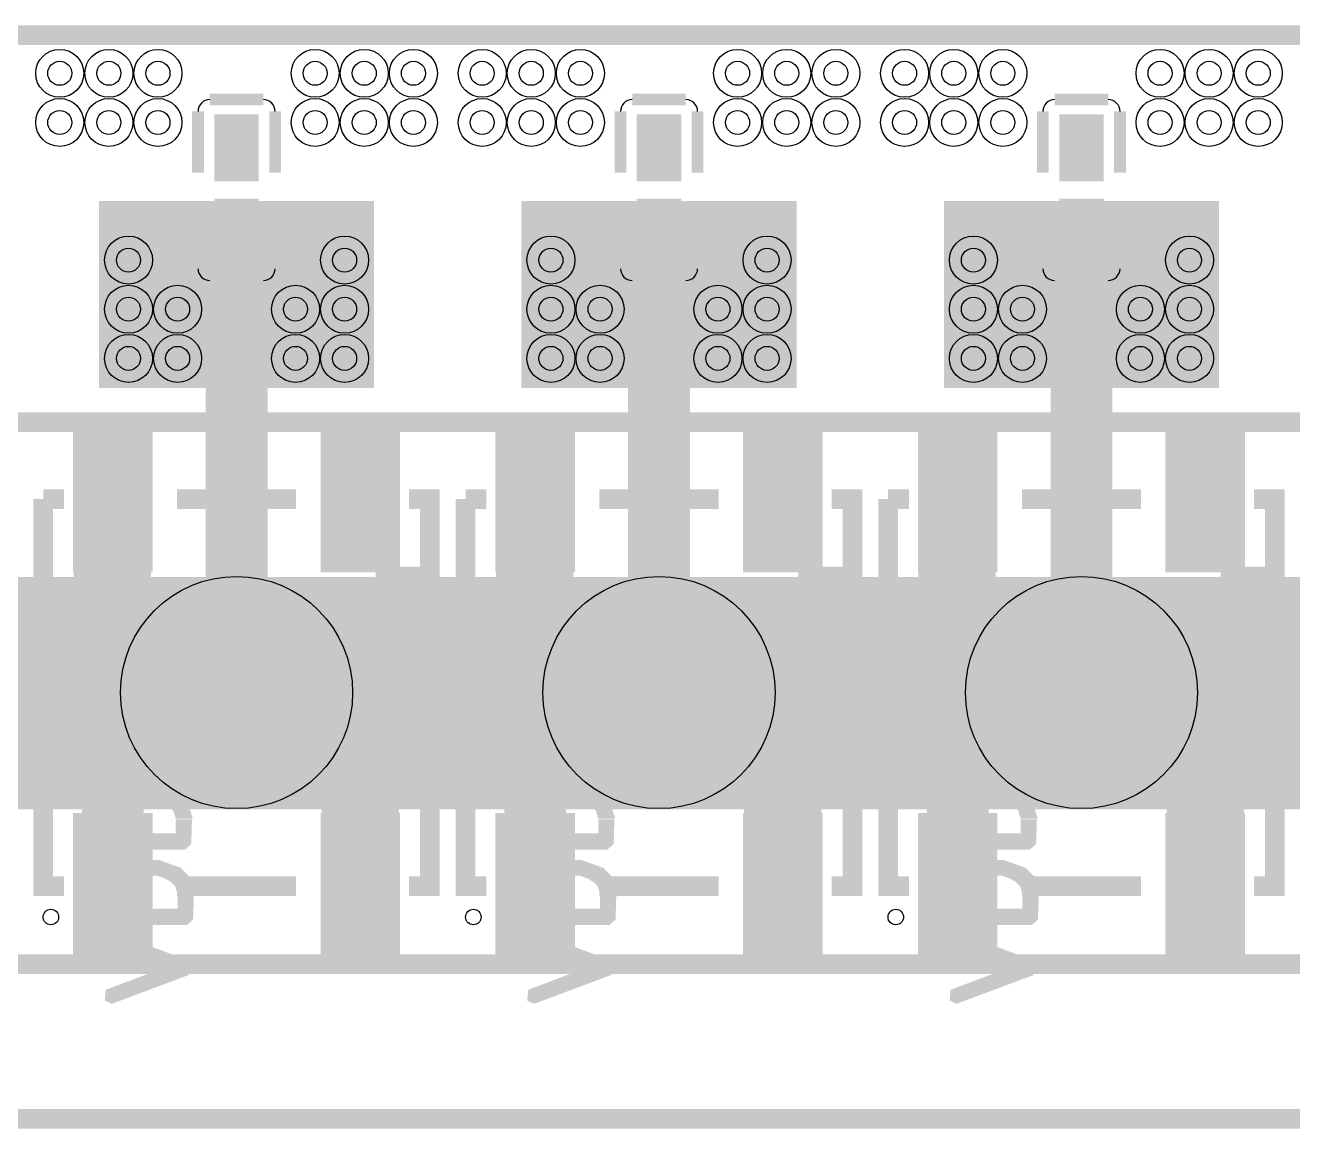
# Model space of a CAD drawing. Header units: millimetres. Extents: x 0 to 195, y -15 to 2.
# Drawn here: x 114.74 to 131.13, y -13.13 to 1.13 of the extents above; entities that cross this region are included whole.
import ezdxf

# ---------------------------------------------------------------- set-up
doc = ezdxf.new("R2010")
doc.units = ezdxf.units.MM
for name, color, linetype, true_color in [('BoardOutLine', 7, 'Continuous', 0xff00ff), ('BottomLayer', 7, 'Continuous', 0x0000ff), ('Document', 7, 'Continuous', 0xffffff), ('Hole', 7, 'Continuous', 0x222222), ('Multi-Layer', 7, 'Continuous', 0xc0c0c0), ('TopLayer', 7, 'Continuous', 0xff0000), ('TopPasteMaskLayer', 7, 'Continuous', 0x808080), ('TopSilkLayer', 7, 'Continuous', 0xffcc00), ('TopSolderMaskLayer', 7, 'Continuous', 0x800080)]:
    doc.layers.add(name, color=color, linetype=linetype, true_color=true_color)

msp = doc.modelspace()

# ---------------------------------------------------------------- hatches: boundary and pattern name
at = {"layer": 'BottomLayer'}
for points in [[(115.69723139446273, -1.1430022860046165), (119.25323850647715, -1.1430022860046165), (119.25323850647715, -3.048006096012159), (119.25323850647715, -3.5560071120141856), (118.2372364744731, -3.5560071120141856), (116.71323342646679, -3.5560071120141856), (115.69723139446273, -3.5560071120141856), (115.69723139446273, -3.048006096012159)], [(121.15824231648457, -1.1430022860046165), (124.71424942849899, -1.1430022860046165), (124.71424942849899, -3.048006096012159), (124.71424942849899, -3.5560071120141856), (123.69824739649493, -3.5560071120141856), (122.17424434848863, -3.5560071120141856), (121.15824231648457, -3.5560071120141856), (121.15824231648457, -3.048006096012159)], [(126.61925323850642, -1.1430022860046165), (130.17526035052083, -1.1430022860046165), (130.17526035052083, -3.048006096012159), (130.17526035052083, -3.5560071120141856), (129.15925831851678, -3.5560071120141856), (127.63525527051047, -3.5560071120141856), (126.61925323850642, -3.5560071120141856), (126.61925323850642, -3.048006096012159)]]:
    msp.add_hatch(color=256, dxfattribs=at).paths.add_polyline_path(points)
at = {"layer": 'Document'}
for points in [[(119.97518415036848, -5.993014986030062), (119.27518415036843, -5.993014986030062), (119.27518415036843, -5.993014986030062), (119.97518415036848, -6.69301498602988)], [(125.43619507239032, -5.993014986030062), (124.73619507239027, -5.993014986030062), (124.73619507239027, -5.993014986030062), (125.43619507239032, -6.69301498602988)], [(130.89720599441216, -5.993014986030062), (130.19720599441212, -5.993014986030062), (130.19720599441212, -5.993014986030062), (130.89720599441216, -6.69301498602988)], [(116.68905257810525, -9.311023622047173), (115.93903987807994, -9.311023622047173), (115.93903987807994, -9.111023622047242), (115.97904495808984, -9.021031242062463), (116.03903987807985, -8.951028702057442), (116.10904241808475, -8.92103124206244), (116.21905003810002, -8.881026162052308), (116.41905003810007, -8.881026162052308), (116.52905765811533, -8.92103124206244), (116.59906019812047, -8.961036322072573), (116.65905511811025, -9.021031242062463), (116.68905257810525, -9.121031242062486), (116.90904241808494, -9.121031242062486), (116.83903987807957, -8.891033782067552), (116.72905765811515, -8.781026162052399), (116.44904749809507, -8.681026162052376), (116.18905257810525, -8.681026162052376), (115.9290576581152, -8.781026162052399), (115.79906019812029, -8.901016002031952), (115.72905765811538, -9.091033782067598), (115.72905765811538, -9.431013462026954), (115.78905257810516, -9.521031242062463), (116.8090424180848, -9.521031242062463), (116.8890525781053, -9.451028702057442), (116.89906019812042, -9.131013462027), (116.68905257810525, -9.131013462027)], [(122.15006350012709, -9.311023622047173), (121.40005080010178, -9.311023622047173), (121.40005080010178, -9.111023622047242), (121.44005588011169, -9.021031242062463), (121.50005080010169, -8.951028702057442), (121.5700533401066, -8.92103124206244), (121.68006096012186, -8.881026162052308), (121.88006096012191, -8.881026162052308), (121.99006858013718, -8.92103124206244), (122.06007112014231, -8.961036322072573), (122.12006604013209, -9.021031242062463), (122.15006350012709, -9.121031242062486), (122.37005334010678, -9.121031242062486), (122.30005080010142, -8.891033782067552), (122.190068580137, -8.781026162052399), (121.91005842011691, -8.681026162052376), (121.65006350012709, -8.681026162052376), (121.39006858013727, -8.781026162052399), (121.26007112014213, -8.901016002031952), (121.19006858013722, -9.091033782067598), (121.19006858013722, -9.431013462026954), (121.250063500127, -9.521031242062463), (122.27005334010664, -9.521031242062463), (122.35006350012713, -9.451028702057442), (122.36007112014227, -9.131013462027), (122.15006350012709, -9.131013462027)], [(127.61107442214893, -9.311023622047173), (126.86106172212362, -9.311023622047173), (126.86106172212362, -9.111023622047242), (126.90106680213353, -9.021031242062463), (126.96106172212353, -8.951028702057442), (127.03106426212844, -8.92103124206244), (127.1410718821437, -8.881026162052308), (127.34107188214375, -8.881026162052308), (127.45107950215902, -8.92103124206244), (127.52108204216415, -8.961036322072573), (127.58107696215393, -9.021031242062463), (127.61107442214893, -9.121031242062486), (127.83106426212862, -9.121031242062486), (127.76106172212326, -8.891033782067552), (127.65107950215884, -8.781026162052399), (127.37106934213875, -8.681026162052376), (127.11107442214893, -8.681026162052376), (126.85107950215911, -8.781026162052399), (126.72108204216397, -8.901016002031952), (126.65107950215906, -9.091033782067598), (126.65107950215906, -9.431013462026954), (126.71107442214884, -9.521031242062463), (127.73106426212848, -9.521031242062463), (127.81107442214898, -9.451028702057442), (127.82108204216411, -9.131013462027), (127.61107442214893, -9.131013462027)], [(116.7131826263651, -10.287020574041094), (115.96316992633979, -10.287020574041094), (115.96316992633979, -10.087020574041162), (116.00317500634992, -9.997028194056384), (116.06316992633992, -9.92702565405125), (116.13317246634506, -9.897028194056361), (116.24318008636033, -9.857023114046228), (116.44318008636037, -9.857023114046228), (116.55318770637541, -9.897028194056361), (116.62319024638032, -9.937033274066607), (116.68318516637032, -9.997028194056384), (116.7131826263651, -10.097028194056406), (116.93317246634501, -10.097028194056406), (116.86316992633988, -9.867030734061473), (116.75318770637546, -9.757023114046206), (116.47317754635515, -9.657023114046183), (116.2131826263651, -9.657023114046183), (115.9531877063755, -9.757023114046206), (115.82319024638059, -9.877012954025872), (115.75318770637546, -10.067030734061404), (115.75318770637546, -10.407010414020874), (115.81318262636523, -10.497028194056384), (116.8331724663451, -10.497028194056384), (116.91318262636514, -10.42702565405125), (116.9231902463805, -10.107010414020806), (116.7131826263651, -10.107010414020806)], [(122.17419354838694, -10.287020574041094), (121.42418084836163, -10.287020574041094), (121.42418084836163, -10.087020574041162), (121.46418592837176, -9.997028194056384), (121.52418084836177, -9.92702565405125), (121.5941833883669, -9.897028194056361), (121.70419100838217, -9.857023114046228), (121.90419100838221, -9.857023114046228), (122.01419862839725, -9.897028194056361), (122.08420116840239, -9.937033274066607), (122.14419608839216, -9.997028194056384), (122.17419354838694, -10.097028194056406), (122.39418338836686, -10.097028194056406), (122.32418084836172, -9.867030734061473), (122.2141986283973, -9.757023114046206), (121.93418846837699, -9.657023114046183), (121.67419354838694, -9.657023114046183), (121.41419862839734, -9.757023114046206), (121.28420116840243, -9.877012954025872), (121.2141986283973, -10.067030734061404), (121.2141986283973, -10.407010414020874), (121.27419354838707, -10.497028194056384), (122.29418338836695, -10.497028194056384), (122.37419354838698, -10.42702565405125), (122.38420116840234, -10.107010414020806), (122.17419354838694, -10.107010414020806)], [(127.63520447040878, -10.287020574041094), (126.88519177038347, -10.287020574041094), (126.88519177038347, -10.087020574041162), (126.9251968503936, -9.997028194056384), (126.98519177038361, -9.92702565405125), (127.05519431038874, -9.897028194056361), (127.16520193040401, -9.857023114046228), (127.36520193040406, -9.857023114046228), (127.4752095504191, -9.897028194056361), (127.54521209042423, -9.937033274066607), (127.605207010414, -9.997028194056384), (127.63520447040878, -10.097028194056406), (127.8551943103887, -10.097028194056406), (127.78519177038356, -9.867030734061473), (127.67520955041914, -9.757023114046206), (127.39519939039883, -9.657023114046183), (127.13520447040878, -9.657023114046183), (126.87520955041919, -9.757023114046206), (126.74521209042427, -9.877012954025872), (126.67520955041914, -10.067030734061404), (126.67520955041914, -10.407010414020874), (126.73520447040914, -10.497028194056384), (127.75519431038879, -10.497028194056384), (127.83520447040883, -10.42702565405125), (127.84521209042418, -10.107010414020806), (127.63520447040878, -10.107010414020806)], [(116.52217424434843, -11.054000508001081), (115.79217678435361, -10.773990347980657), (115.75217170434348, -10.703987807975636), (115.77218694437397, -10.624003048006102), (115.86217932435875, -10.583997967995856), (116.85217170434339, -10.954000508001059), (116.91219202438401, -11.043992887985723), (116.85217170434339, -11.143992887985746), (115.86217932435875, -11.513995427990835), (115.77218694437397, -11.473990347980703), (115.78216916433826, -11.333985267970547)], [(121.98318516637028, -11.054000508001081), (121.25318770637546, -10.773990347980657), (121.21318262636532, -10.703987807975636), (121.23319786639581, -10.624003048006102), (121.32319024638059, -10.583997967995856), (122.31318262636523, -10.954000508001059), (122.37320294640585, -11.043992887985723), (122.31318262636523, -11.143992887985746), (121.32319024638059, -11.513995427990835), (121.23319786639581, -11.473990347980703), (121.2431800863601, -11.333985267970547)], [(127.44419608839235, -11.054000508001081), (126.7141986283973, -10.773990347980657), (126.67419354838717, -10.703987807975636), (126.69420878841765, -10.624003048006102), (126.78420116840243, -10.583997967995856), (127.77419354838707, -10.954000508001059), (127.8342138684277, -11.043992887985723), (127.77419354838707, -11.143992887985746), (126.78420116840243, -11.513995427990835), (126.69420878841765, -11.473990347980703), (126.70419100838194, -11.333985267970547)]]:
    msp.add_hatch(color=256, dxfattribs=at).paths.add_polyline_path(points)
at = {"layer": 'TopLayer'}
for points in [[(117.20523241046476, -0.8499872999746003), (117.74523749047512, -0.8499872999746003), (117.74523749047512, -0.05989331978662449), (117.20523241046476, -0.05989331978662449)], [(122.6662433324866, -0.8499872999746003), (123.20624841249696, -0.8499872999746003), (123.20624841249696, -0.05989331978662449), (122.6662433324866, -0.05989331978662449)], [(128.12725425450844, -0.8499872999746003), (128.6672593345188, -0.8499872999746003), (128.6672593345188, -0.05989331978662449), (128.12725425450844, -0.05989331978662449)], [(115.69723139446273, -1.1430022860046165), (119.25323850647715, -1.1430022860046165), (119.25323850647715, -3.048006096012159), (119.25323850647715, -3.5560071120141856), (118.2372364744731, -3.5560071120141856), (116.71323342646679, -3.5560071120141856), (115.69723139446273, -3.5560071120141856), (115.69723139446273, -3.048006096012159)], [(121.15824231648457, -1.1430022860046165), (124.71424942849899, -1.1430022860046165), (124.71424942849899, -3.048006096012159), (124.71424942849899, -3.5560071120141856), (123.69824739649493, -3.5560071120141856), (122.17424434848863, -3.5560071120141856), (121.15824231648457, -3.5560071120141856), (121.15824231648457, -3.048006096012159)], [(126.61925323850642, -1.1430022860046165), (130.17526035052083, -1.1430022860046165), (130.17526035052083, -3.048006096012159), (130.17526035052083, -3.5560071120141856), (129.15925831851678, -3.5560071120141856), (127.63525527051047, -3.5560071120141856), (126.61925323850642, -3.5560071120141856), (126.61925323850642, -3.048006096012159)], [(117.20523241046476, -1.1500127000253997), (117.74523749047512, -1.1500127000253997), (117.74523749047512, -1.9401066802133755), (117.20523241046476, -1.9401066802133755)], [(122.6662433324866, -1.1500127000253997), (123.20624841249696, -1.1500127000253997), (123.20624841249696, -1.9401066802133755), (122.6662433324866, -1.9401066802133755)], [(128.12725425450844, -1.1500127000253997), (128.6672593345188, -1.1500127000253997), (128.6672593345188, -1.9401066802133755), (128.12725425450844, -1.9401066802133755)], [(116.37531115062234, -4.093014986029971), (116.37531115062234, -5.893014986030039), (115.37531115062234, -5.893014986030039), (115.37531115062234, -4.093014986029971)], [(119.57505715011439, -4.093014986029971), (119.57505715011439, -5.893014986030039), (118.57505715011439, -5.893014986030039), (118.57505715011439, -4.093014986029971)], [(121.83632207264418, -4.093014986029971), (121.83632207264418, -5.893014986030039), (120.83632207264418, -5.893014986030039), (120.83632207264418, -4.093014986029971)], [(125.03606807213623, -4.093014986029971), (125.03606807213623, -5.893014986030039), (124.03606807213623, -5.893014986030039), (124.03606807213623, -4.093014986029971)], [(127.29733299466602, -4.093014986029971), (127.29733299466602, -5.893014986030039), (126.29733299466602, -5.893014986030039), (126.29733299466602, -4.093014986029971)], [(130.49707899415807, -4.093014986029971), (130.49707899415807, -5.893014986030039), (129.49707899415807, -5.893014986030039), (129.49707899415807, -4.093014986029971)], [(116.37531115062234, -9.09301498602997), (116.37531115062234, -10.893014986029925), (115.37531115062234, -10.893014986029925), (115.37531115062234, -9.09301498602997)], [(119.57505715011439, -9.09301498602997), (119.57505715011439, -10.893014986029925), (118.57505715011439, -10.893014986029925), (118.57505715011439, -9.09301498602997)], [(121.83632207264418, -9.09301498602997), (121.83632207264418, -10.893014986029925), (120.83632207264418, -10.893014986029925), (120.83632207264418, -9.09301498602997)], [(125.03606807213623, -9.09301498602997), (125.03606807213623, -10.893014986029925), (124.03606807213623, -10.893014986029925), (124.03606807213623, -9.09301498602997)], [(127.29733299466602, -9.09301498602997), (127.29733299466602, -10.893014986029925), (126.29733299466602, -10.893014986029925), (126.29733299466602, -9.09301498602997)], [(130.49707899415807, -9.09301498602997), (130.49707899415807, -10.893014986029925), (129.49707899415807, -10.893014986029925), (129.49707899415807, -9.09301498602997)]]:
    msp.add_hatch(color=256, dxfattribs=at).paths.add_polyline_path(points)
at = {"layer": 'TopPasteMaskLayer'}
for points in [[(117.70025400050804, -0.8199644399288673), (117.25024130048268, -0.8199644399288673), (117.20025400050804, -0.7499872999745776), (117.20025400050804, -0.26997713995422146), (117.25024130048268, -0.2199644399288445), (117.70025400050804, -0.2199644399288445), (117.75024130048268, -0.26997713995422146), (117.75024130048268, -0.7499872999745776)], [(123.16126492252988, -0.8199644399288673), (122.71125222250453, -0.8199644399288673), (122.66126492252988, -0.7499872999745776), (122.66126492252988, -0.26997713995422146), (122.71125222250453, -0.2199644399288445), (123.16126492252988, -0.2199644399288445), (123.21125222250453, -0.26997713995422146), (123.21125222250453, -0.7499872999745776)], [(128.62227584455172, -0.8199644399288673), (128.17226314452637, -0.8199644399288673), (128.12227584455172, -0.7499872999745776), (128.12227584455172, -0.26997713995422146), (128.17226314452637, -0.2199644399288445), (128.62227584455172, -0.2199644399288445), (128.67226314452637, -0.26997713995422146), (128.67226314452637, -0.7499872999745776)], [(117.70025400050804, -1.7799847599694658), (117.25024130048268, -1.7799847599694658), (117.20025400050804, -1.7299720599440889), (117.20025400050804, -1.2499872999746913), (117.25024130048268, -1.179984759969443), (117.70025400050804, -1.179984759969443), (117.75024130048268, -1.2499872999746913), (117.75024130048268, -1.7299720599440889)], [(123.16126492252988, -1.7799847599694658), (122.71125222250453, -1.7799847599694658), (122.66126492252988, -1.7299720599440889), (122.66126492252988, -1.2499872999746913), (122.71125222250453, -1.179984759969443), (123.16126492252988, -1.179984759969443), (123.21125222250453, -1.2499872999746913), (123.21125222250453, -1.7299720599440889)], [(128.62227584455172, -1.7799847599694658), (128.17226314452637, -1.7799847599694658), (128.12227584455172, -1.7299720599440889), (128.12227584455172, -1.2499872999746913), (128.17226314452637, -1.179984759969443), (128.62227584455172, -1.179984759969443), (128.67226314452637, -1.2499872999746913), (128.67226314452637, -1.7299720599440889)], [(116.37531115062234, -4.093014986029971), (116.37531115062234, -5.893014986030039), (115.37531115062234, -5.893014986030039), (115.37531115062234, -4.093014986029971)], [(119.57505715011439, -4.093014986029971), (119.57505715011439, -5.893014986030039), (118.57505715011439, -5.893014986030039), (118.57505715011439, -4.093014986029971)], [(121.83632207264418, -4.093014986029971), (121.83632207264418, -5.893014986030039), (120.83632207264418, -5.893014986030039), (120.83632207264418, -4.093014986029971)], [(125.03606807213623, -4.093014986029971), (125.03606807213623, -5.893014986030039), (124.03606807213623, -5.893014986030039), (124.03606807213623, -4.093014986029971)], [(127.29733299466602, -4.093014986029971), (127.29733299466602, -5.893014986030039), (126.29733299466602, -5.893014986030039), (126.29733299466602, -4.093014986029971)], [(130.49707899415807, -4.093014986029971), (130.49707899415807, -5.893014986030039), (129.49707899415807, -5.893014986030039), (129.49707899415807, -4.093014986029971)], [(116.37531115062234, -9.09301498602997), (116.37531115062234, -10.893014986029925), (115.37531115062234, -10.893014986029925), (115.37531115062234, -9.09301498602997)], [(119.57505715011439, -9.09301498602997), (119.57505715011439, -10.893014986029925), (118.57505715011439, -10.893014986029925), (118.57505715011439, -9.09301498602997)], [(121.83632207264418, -9.09301498602997), (121.83632207264418, -10.893014986029925), (120.83632207264418, -10.893014986029925), (120.83632207264418, -9.09301498602997)], [(125.03606807213623, -9.09301498602997), (125.03606807213623, -10.893014986029925), (124.03606807213623, -10.893014986029925), (124.03606807213623, -9.09301498602997)], [(127.29733299466602, -9.09301498602997), (127.29733299466602, -10.893014986029925), (126.29733299466602, -10.893014986029925), (126.29733299466602, -9.09301498602997)], [(130.49707899415807, -9.09301498602997), (130.49707899415807, -10.893014986029925), (129.49707899415807, -10.893014986029925), (129.49707899415807, -9.09301498602997)]]:
    msp.add_hatch(color=256, dxfattribs=at).paths.add_polyline_path(points)
at = {"layer": 'TopSolderMaskLayer'}
for points in [[(117.18787225229562, -0.8871530939675267), (117.76259764864426, -0.8871530939675267), (117.76259764864426, -0.02273230473088006), (117.18787225229562, -0.02273230473088006)], [(122.64888317431746, -0.8871530939675267), (123.2236085706661, -0.8871530939675267), (123.2236085706661, -0.02273230473088006), (122.64888317431746, -0.02273230473088006)], [(128.1098940963393, -0.8871530939675267), (128.68461949268794, -0.8871530939675267), (128.68461949268794, -0.02273230473088006), (128.1098940963393, -0.02273230473088006)], [(117.18787225229562, -1.1128469060324733), (117.76259764864426, -1.1128469060324733), (117.76259764864426, -1.97726769526912), (117.18787225229562, -1.97726769526912)], [(122.64888317431746, -1.1128469060324733), (123.2236085706661, -1.1128469060324733), (123.2236085706661, -1.97726769526912), (122.64888317431746, -1.97726769526912)], [(128.1098940963393, -1.1128469060324733), (128.68461949268794, -1.1128469060324733), (128.68461949268794, -1.97726769526912), (128.1098940963393, -1.97726769526912)], [(116.3894230068031, -4.047288442963918), (116.3894230068031, -5.938728625844419), (115.36120072813628, -5.938728625844419), (115.36120072813628, -4.047288442963918)], [(119.58916470521103, -4.047288442963918), (119.58916470521103, -5.938728625844419), (118.56094242654422, -5.938728625844419), (118.56094242654422, -4.047288442963918)], [(121.85043392882494, -4.047288442963918), (121.85043392882494, -5.938728625844419), (120.82221165015812, -5.938728625844419), (120.82221165015812, -4.047288442963918)], [(125.05017562723287, -4.047288442963918), (125.05017562723287, -5.938728625844419), (124.02195334856606, -5.938728625844419), (124.02195334856606, -4.047288442963918)], [(127.31144485084678, -4.047288442963918), (127.31144485084678, -5.938728625844419), (126.28322257217997, -5.938728625844419), (126.28322257217997, -4.047288442963918)], [(130.51118654925472, -4.047288442963918), (130.51118654925472, -5.938728625844419), (129.4829642705879, -5.938728625844419), (129.4829642705879, -4.047288442963918)], [(116.3894230068031, -9.04730134621559), (116.3894230068031, -10.938741529095978), (115.36120072813628, -10.938741529095978), (115.36120072813628, -9.04730134621559)], [(119.58916470521103, -9.04730134621559), (119.58916470521103, -10.938741529095978), (118.56094242654422, -10.938741529095978), (118.56094242654422, -9.04730134621559)], [(121.85043392882494, -9.04730134621559), (121.85043392882494, -10.938741529095978), (120.82221165015812, -10.938741529095978), (120.82221165015812, -9.04730134621559)], [(125.05017562723287, -9.04730134621559), (125.05017562723287, -10.938741529095978), (124.02195334856606, -10.938741529095978), (124.02195334856606, -9.04730134621559)], [(127.31144485084678, -9.04730134621559), (127.31144485084678, -10.938741529095978), (126.28322257217997, -10.938741529095978), (126.28322257217997, -9.04730134621559)], [(130.51118654925472, -9.04730134621559), (130.51118654925472, -10.938741529095978), (129.4829642705879, -10.938741529095978), (129.4829642705879, -9.04730134621559)]]:
    msp.add_hatch(color=256, dxfattribs=at).paths.add_polyline_path(points)

# ---------------------------------------------------------------- linework, layer by layer
at = {"layer": 'BoardOutLine', "const_width": 0.25400050800101603}
for points in [[(57.8054356108712, 1.0007620015239809), (137.15941071882162, 1.0007620015239809)], [(194, -13), (1, -13)]]:
    msp.add_lwpolyline(points, dxfattribs=at)
at = {"layer": 'BottomLayer'}
for points, const_width in [([(115.8750317500635, -9.992379984759964), (115.8750317500635, -8.585217170434362), (117.47523495046994, -6.9850139700279215), (117.47523495046994, -2.9591059182118897)], 0.8), ([(121.33604267208534, -9.992379984759964), (121.33604267208534, -8.585217170434362), (122.93624587249178, -6.9850139700279215), (122.93624587249178, -2.9591059182118897)], 0.8), ([(126.79705359410718, -9.992379984759964), (126.79705359410718, -8.585217170434362), (128.39725679451362, -6.9850139700279215), (128.39725679451362, -2.9591059182118897)], 0.8), ([(45.70596901193812, -7.5), (188.59537719075433, -7.5)], 3.0000000000000004)]:
    msp.add_lwpolyline(points, dxfattribs=dict(at, const_width=const_width))
at = {"layer": 'Document', "const_width": 0.25400050800101603}
for points in [[(0, -4), (195, -4)], [(0, -11), (194.9999491998983, -11)]]:
    msp.add_lwpolyline(points, dxfattribs=at)
at = {"layer": 'Hole'}
for centre in [(115.1892303784607, 0.5080010160020265), (115.82423164846341, 0.5080010160020265), (116.45923291846589, 0.5080010160020265), (118.49123698247399, 0.5080010160020265), (119.12623825247647, 0.5080010160020265), (119.76123952247917, 0.5080010160020265), (120.65024130048255, 0.5080010160020265), (121.28524257048525, 0.5080010160020265), (121.92024384048773, 0.5080010160020265), (123.95224790449583, 0.5080010160020265), (124.58724917449831, 0.5080010160020265), (125.22225044450101, 0.5080010160020265), (126.11125222250439, 0.5080010160020265), (126.7462534925071, 0.5080010160020265), (127.38125476250957, 0.5080010160020265), (129.41325882651768, 0.5080010160020265), (130.04826009652015, 0.5080010160020265), (130.68326136652286, 0.5080010160020265), (115.1892303784607, -0.12700025400044979), (115.82423164846341, -0.12700025400044979), (116.45923291846589, -0.12700025400044979), (118.49123698247399, -0.12700025400044979), (119.12623825247647, -0.12700025400044979), (119.76123952247917, -0.12700025400044979), (120.65024130048255, -0.12700025400044979), (121.28524257048525, -0.12700025400044979), (121.92024384048773, -0.12700025400044979), (123.95224790449583, -0.12700025400044979), (124.58724917449831, -0.12700025400044979), (125.22225044450101, -0.12700025400044979), (126.11125222250439, -0.12700025400044979), (126.7462534925071, -0.12700025400044979), (127.38125476250957, -0.12700025400044979), (129.41325882651768, -0.12700025400044979), (130.04826009652015, -0.12700025400044979), (130.68326136652286, -0.12700025400044979), (116.07823215646431, -1.9050038100076563), (118.87223774447557, -1.9050038100076563), (121.53924307848615, -1.9050038100076563), (124.33324866649741, -1.9050038100076563), (127.000254000508, -1.9050038100076563), (129.79425958851925, -1.9050038100076563), (116.07823215646431, -2.5400050800101326), (116.71323342646679, -2.5400050800101326), (118.2372364744731, -2.5400050800101326), (118.87223774447557, -2.5400050800101326), (121.53924307848615, -2.5400050800101326), (122.17424434848863, -2.5400050800101326), (123.69824739649493, -2.5400050800101326), (124.33324866649741, -2.5400050800101326), (127.000254000508, -2.5400050800101326), (127.63525527051047, -2.5400050800101326), (129.15925831851678, -2.5400050800101326), (129.79425958851925, -2.5400050800101326), (116.07823215646431, -3.1750063500127226), (116.71323342646679, -3.1750063500127226), (118.2372364744731, -3.1750063500127226), (118.87223774447557, -3.1750063500127226), (121.53924307848615, -3.1750063500127226), (122.17424434848863, -3.1750063500127226), (123.69824739649493, -3.1750063500127226), (124.33324866649741, -3.1750063500127226), (127.000254000508, -3.1750063500127226), (127.63525527051047, -3.1750063500127226), (129.15925831851678, -3.1750063500127226), (129.79425958851925, -3.1750063500127226)]:
    msp.add_circle(centre, 0.15499110998222, dxfattribs=at)
at = {"layer": 'Multi-Layer'}
for centre in [(115.1892303784607, 0.5080010160020265), (115.82423164846341, 0.5080010160020265), (116.45923291846589, 0.5080010160020265), (118.49123698247399, 0.5080010160020265), (119.12623825247647, 0.5080010160020265), (119.76123952247917, 0.5080010160020265), (120.65024130048255, 0.5080010160020265), (121.28524257048525, 0.5080010160020265), (121.92024384048773, 0.5080010160020265), (123.95224790449583, 0.5080010160020265), (124.58724917449831, 0.5080010160020265), (125.22225044450101, 0.5080010160020265), (126.11125222250439, 0.5080010160020265), (126.7462534925071, 0.5080010160020265), (127.38125476250957, 0.5080010160020265), (129.41325882651768, 0.5080010160020265), (130.04826009652015, 0.5080010160020265), (130.68326136652286, 0.5080010160020265), (115.1892303784607, -0.12700025400044979), (115.82423164846341, -0.12700025400044979), (116.45923291846589, -0.12700025400044979), (118.49123698247399, -0.12700025400044979), (119.12623825247647, -0.12700025400044979), (119.76123952247917, -0.12700025400044979), (120.65024130048255, -0.12700025400044979), (121.28524257048525, -0.12700025400044979), (121.92024384048773, -0.12700025400044979), (123.95224790449583, -0.12700025400044979), (124.58724917449831, -0.12700025400044979), (125.22225044450101, -0.12700025400044979), (126.11125222250439, -0.12700025400044979), (126.7462534925071, -0.12700025400044979), (127.38125476250957, -0.12700025400044979), (129.41325882651768, -0.12700025400044979), (130.04826009652015, -0.12700025400044979), (130.68326136652286, -0.12700025400044979), (116.07823215646431, -1.9050038100076563), (118.87223774447557, -1.9050038100076563), (121.53924307848615, -1.9050038100076563), (124.33324866649741, -1.9050038100076563), (127.000254000508, -1.9050038100076563), (129.79425958851925, -1.9050038100076563), (116.07823215646431, -2.5400050800101326), (116.71323342646679, -2.5400050800101326), (118.2372364744731, -2.5400050800101326), (118.87223774447557, -2.5400050800101326), (121.53924307848615, -2.5400050800101326), (122.17424434848863, -2.5400050800101326), (123.69824739649493, -2.5400050800101326), (124.33324866649741, -2.5400050800101326), (127.000254000508, -2.5400050800101326), (127.63525527051047, -2.5400050800101326), (129.15925831851678, -2.5400050800101326), (129.79425958851925, -2.5400050800101326), (116.07823215646431, -3.1750063500127226), (116.71323342646679, -3.1750063500127226), (118.2372364744731, -3.1750063500127226), (118.87223774447557, -3.1750063500127226), (121.53924307848615, -3.1750063500127226), (122.17424434848863, -3.1750063500127226), (123.69824739649493, -3.1750063500127226), (124.33324866649741, -3.1750063500127226), (127.000254000508, -3.1750063500127226), (127.63525527051047, -3.1750063500127226), (129.15925831851678, -3.1750063500127226), (129.79425958851925, -3.1750063500127226)]:
    msp.add_circle(centre, 0.31000762001524007, dxfattribs=at)
at = {"layer": 'TopLayer'}
for points, const_width in [([(115.8750317500635, -9.992379984759964), (115.8750317500635, -8.585217170434362), (117.47523495046994, -6.9850139700279215), (117.47523495046994, -2.9591059182118897)], 0.8), ([(121.33604267208534, -9.992379984759964), (121.33604267208534, -8.585217170434362), (122.93624587249178, -6.9850139700279215), (122.93624587249178, -2.9591059182118897)], 0.8), ([(126.79705359410718, -9.992379984759964), (126.79705359410718, -8.585217170434362), (128.39725679451362, -6.9850139700279215), (128.39725679451362, -2.9591059182118897)], 0.8), ([(113.61442722885454, -9.992379984759964), (113.61442722885454, -8.542037084074195), (115.86487172974353, -6.329692659385387), (115.8750317500635, -4.993649987299932)], 1), ([(119.07543815087638, -9.992379984759964), (119.07543815087638, -8.542037084074195), (121.32588265176537, -6.329692659385387), (121.33604267208534, -4.993649987299932)], 1), ([(124.53644907289822, -9.992379984759964), (124.53644907289822, -8.542037084074195), (126.78689357378721, -6.329692659385387), (126.79705359410718, -4.993649987299932)], 1), ([(129.99745999492006, -9.992379984759964), (129.99745999492006, -8.542037084074195), (132.24790449580905, -6.329692659385387), (132.25806451612902, -4.993649987299932)], 1)]:
    msp.add_lwpolyline(points, dxfattribs=dict(at, const_width=const_width))
at = {"layer": 'TopSilkLayer'}
for points, const_width in [([(117.1290322580644, 0.1687071374143443), (117.82143764287548, 0.1687071374143443)], 0.15240030480060962), ([(122.59004318008624, 0.1687071374143443), (123.28244856489732, 0.1687071374143443)], 0.15240030480060962), ([(128.05105410210808, 0.1687071374143443), (128.74345948691916, 0.1687071374143443)], 0.15240030480060962), ([(116.9766319532639, -0.7737871475743532), (116.9766319532639, 0.016306832613622646)], 0.15240030480060962), ([(117.97383794767575, 0.016306832613622646), (117.97383794767575, -0.7737871475743532)], 0.15240030480060962), ([(122.43764287528575, -0.7737871475743532), (122.43764287528575, 0.016306832613622646)], 0.15240030480060962), ([(123.43484886969782, 0.016306832613622646), (123.43484886969782, -0.7737871475743532)], 0.15240030480060962), ([(127.89865379730759, -0.7737871475743532), (127.89865379730759, 0.016306832613622646)], 0.15240030480060962), ([(128.89585979171966, 0.016306832613622646), (128.89585979171966, -0.7737871475743532)], 0.15240030480060962), ([(116.9766319532639, -1.2262128524257605), (116.9766319532639, -2.0163068326136226)], 0.15240030480060962), ([(117.97383794767575, -2.0163068326136226), (117.97383794767575, -1.2262128524257605)], 0.15240030480060962), ([(122.43764287528575, -1.2262128524257605), (122.43764287528575, -2.0163068326136226)], 0.15240030480060962), ([(123.43484886969782, -2.0163068326136226), (123.43484886969782, -1.2262128524257605)], 0.15240030480060962), ([(127.89865379730759, -1.2262128524257605), (127.89865379730759, -2.0163068326136226)], 0.15240030480060962), ([(128.89585979171966, -2.0163068326136226), (128.89585979171966, -1.2262128524257605)], 0.15240030480060962), ([(117.1290322580644, -2.1687071374142306), (117.82143764287548, -2.1687071374142306)], 0.15240030480060962), ([(122.59004318008624, -2.1687071374142306), (123.28244856489732, -2.1687071374142306)], 0.15240030480060962), ([(128.05105410210808, -2.1687071374142306), (128.74345948691916, -2.1687071374142306)], 0.15240030480060962), ([(114.97513335026679, -4.993065786131638), (115.24500889001797, -4.993065786131638)], 0.25400050800101603), ([(115.24500889001797, -9.993065786131638), (114.97513335026679, -9.993065786131638), (114.97513335026679, -4.993065786131638)], 0.25400050800101603), ([(116.70551181102383, -4.993065786131638), (118.24475488950975, -4.993065786131638)], 0.25400050800101603), ([(119.7052578105156, -4.993065786131638), (119.97513335026679, -4.993065786131638), (119.97513335026679, -9.993065786131638), (119.7052578105156, -9.993065786131638)], 0.25400050800101603), ([(120.43614427228863, -4.993065786131638), (120.70601981203981, -4.993065786131638)], 0.25400050800101603), ([(120.70601981203981, -9.993065786131638), (120.43614427228863, -9.993065786131638), (120.43614427228863, -4.993065786131638)], 0.25400050800101603), ([(122.16652273304567, -4.993065786131638), (123.70576581153159, -4.993065786131638)], 0.25400050800101603), ([(125.16626873253745, -4.993065786131638), (125.43614427228863, -4.993065786131638), (125.43614427228863, -9.993065786131638), (125.16626873253745, -9.993065786131638)], 0.25400050800101603), ([(125.89715519431047, -4.993065786131638), (126.16703073406165, -4.993065786131638)], 0.25400050800101603), ([(126.16703073406165, -9.993065786131638), (125.89715519431047, -9.993065786131638), (125.89715519431047, -4.993065786131638)], 0.25400050800101603), ([(127.62753365506751, -4.993065786131638), (129.16677673355343, -4.993065786131638)], 0.25400050800101603), ([(130.6272796545593, -4.993065786131638), (130.89715519431047, -4.993065786131638), (130.89715519431047, -9.993065786131638), (130.6272796545593, -9.993065786131638)], 0.25400050800101603), ([(119.27513335026674, -5.993065786131638), (119.97513335026679, -5.993065786131638), (119.97513335026679, -6.693065786131569), (119.27503175006359, -5.993116586233214)], 0.25400050800101603), ([(124.73614427228858, -5.993065786131638), (125.43614427228863, -5.993065786131638), (125.43614427228863, -6.693065786131569), (124.73604267208543, -5.993116586233214)], 0.25400050800101603), ([(130.19715519431043, -5.993065786131638), (130.89715519431047, -5.993065786131638), (130.89715519431047, -6.693065786131569), (130.19705359410727, -5.993116586233214)], 0.25400050800101603), ([(118.24475488950975, -9.993065786131638), (116.70551181102383, -9.993065786131638)], 0.25400050800101603), ([(123.70576581153159, -9.993065786131638), (122.16652273304567, -9.993065786131638)], 0.25400050800101603), ([(129.16677673355343, -9.993065786131638), (127.62753365506751, -9.993065786131638)], 0.25400050800101603)]:
    msp.add_lwpolyline(points, dxfattribs=dict(at, const_width=const_width))
for centre, radius in [((117.47523495046994, -7.492506985013961), 1.5001270002540006), ((122.93624587249178, -7.492506985013961), 1.5001270002540006), ((128.39725679451362, -7.492506985013961), 1.5001270002540006), ((115.07518415036839, -10.393192786385612), 0.10007620015240032), ((120.53619507239023, -10.393192786385612), 0.10007620015240032), ((125.99720599441207, -10.393192786385612), 0.10007620015240032)]:
    msp.add_circle(centre, radius, dxfattribs=at)
for centre, start, end in [((117.1290322580644, 0.016306832613736333), 90, 180), ((117.82143764287548, 0.016306832613736333), 359.99999999996527, 90), ((122.59004318008624, 0.016306832613736333), 90, 180), ((123.28244856489732, 0.016306832613736333), 359.99999999996527, 90), ((128.05105410210808, 0.016306832613736333), 90, 180), ((128.74345948691916, 0.016306832613736333), 359.99999999996527, 90), ((117.1290322580644, -2.016306832613509), 180, 270), ((117.82143764287548, -2.016306832613509), 270, 359.99999999999136), ((122.59004318008624, -2.016306832613509), 180, 270), ((123.28244856489732, -2.016306832613509), 270, 359.99999999999136), ((128.05105410210808, -2.016306832613509), 180, 270), ((128.74345948691916, -2.016306832613509), 270, 359.99999999999136)]:
    msp.add_arc(centre, 0.15240030480060962, start, end, dxfattribs=at)

doc.saveas('drawing.dxf')
